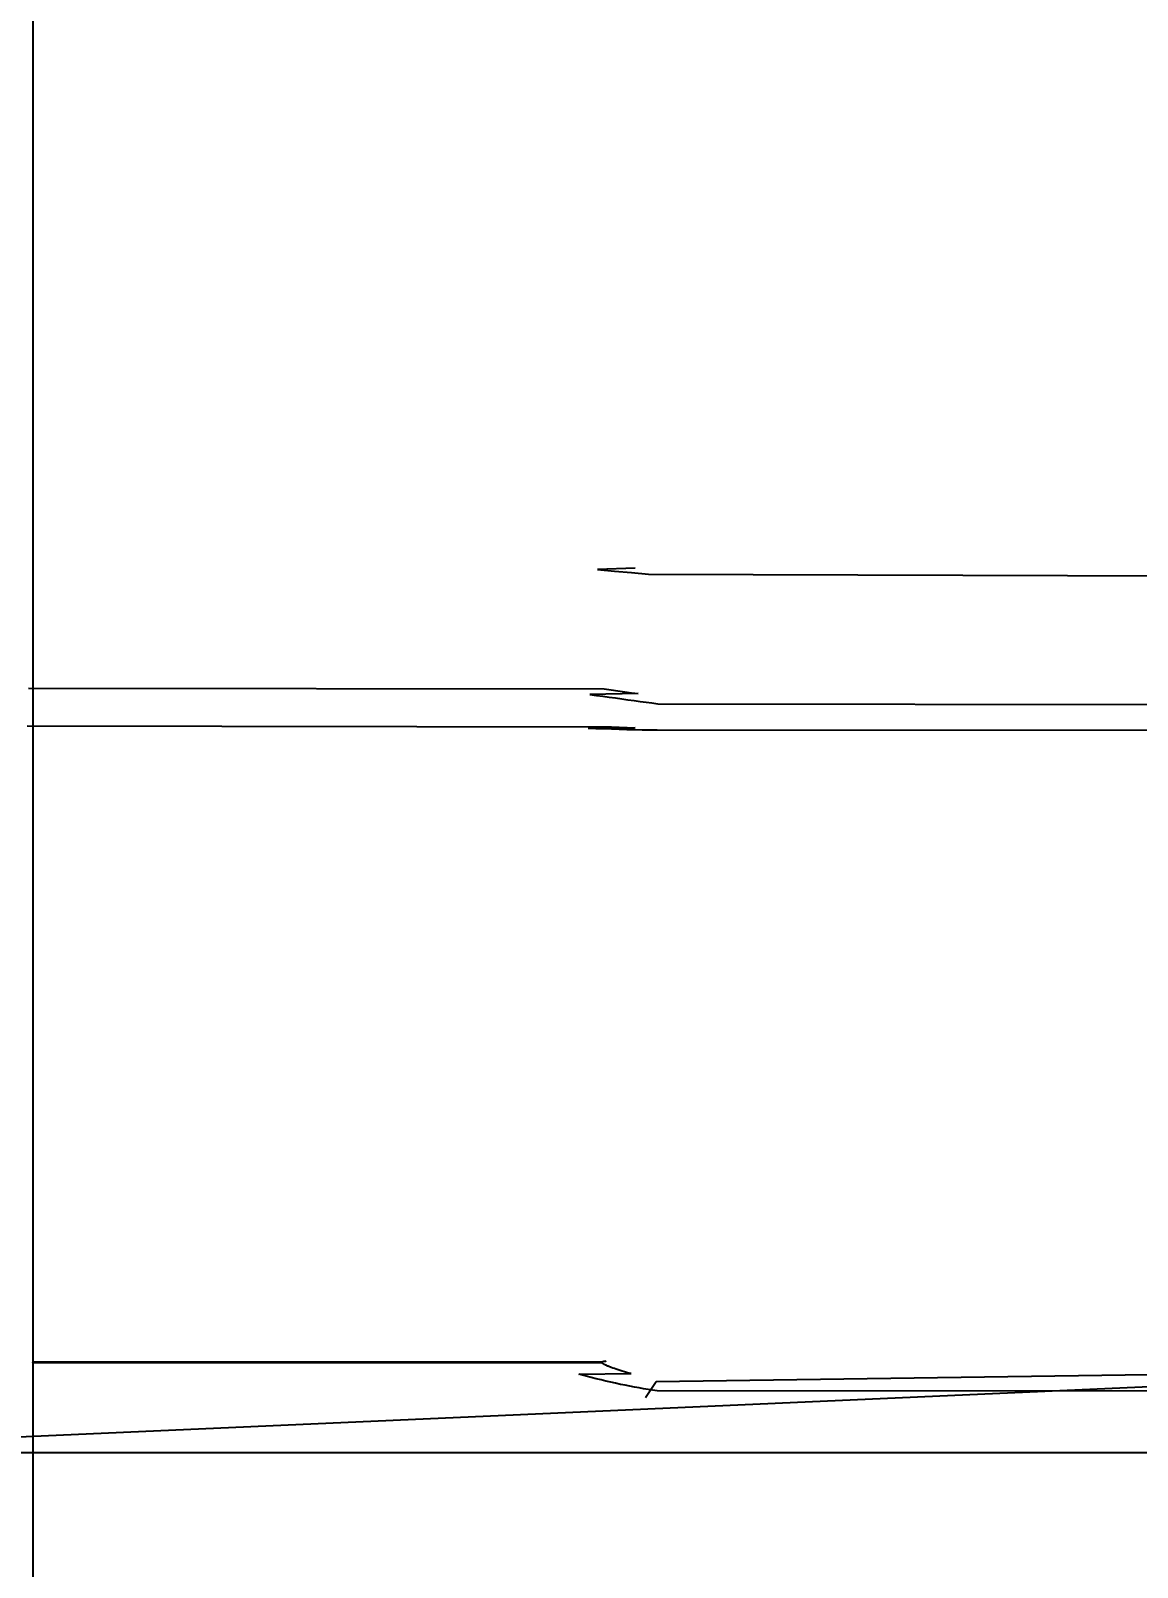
# Model space of a CAD drawing. Extents: x -74236 to 286982, y -14633 to 132816.
# Drawn here: x 118560.2 to 118852, y 114479.2 to 114884.5 of the extents above; entities that cross this region are included whole.
import ezdxf

# ---------------------------------------------------------------- set-up
doc = ezdxf.new("R2010")
doc.units = 0
doc.header["$LTSCALE"] = 10
doc.header["$MEASUREMENT"] = 0
doc.header["$PDSIZE"] = 5
for name, color, linetype in [('1活动家具', 4, 'Continuous'), ('图框', 4, 'Continuous'), ('家具尺寸', 7, 'Continuous')]:
    doc.layers.add(name, color=color, linetype=linetype)
doc.styles.get("Standard").update_dxf_attribs({"font": 'gbenor.shx', "bigfont": 'gbcbig.shx'})
doc.dimstyles.new('wl20', dxfattribs={"dimscale": 60, "dimtxt": 1.8, "dimasz": 0.03, "dimexe": 0, "dimexo": 0.625, "dimgap": 0.2, "dimtad": 1, "dimdec": 0, "dimrnd": 0.05, "dimdsep": 46, "dimtxsty": 'Standard', "dimblk": 'BZ', "dimcen": 0.06, "dimclrd": 127, "dimclre": 127, "dimclrt": 1, "dimadec": 0, "dimazin": 0, "dimtfac": 1, "dimtdec": 0, "dimtix": 1, "dimtmove": 2, "dimatfit": 3, "dimldrblk": 'jt', "dimfxl": 1, "dimtvp": 1, "dimtfill": 1, "dimtolj": 1, "dimtzin": 0, "dimarcsym": 0})

# ---------------------------------------------------------------- blocks, each defined once
blk = doc.blocks.new('fdgfsz')
at = {"layer": '1活动家具', "color": 8}
for p, q in [((143136.83, 98695.78), (143126.88, 98695.4)), ((143126.88, 98695.4), (143131.35, 98695.01)), ((143131.35, 98695.01), (143135.83, 98694.59)), ((143135.83, 98694.59), (143140.31, 98694.17)), ((143140.31, 98694.17), (143294.78, 98693.72)), ((142843, 98460.86), (143392.35, 98485.28)), ((143293.79, 98483.3), (143142.38, 98481.17)), ((143142.38, 98481.17), (143139.55, 98476.94)), ((144440.62, 98462.46), (142640.96, 98462.46))]:
    blk.add_line(p, q, dxfattribs=at)
at = {"layer": '1活动家具', "color": 8, "extrusion": (0, 0, -1)}
for p, q in [((142976.8, 98664.15), (143128.63, 98663.9)), ((143137.56, 98662.68), (143124.88, 98662.44)), ((143124.88, 98662.44), (143126.6, 98662.21)), ((143126.6, 98662.21), (143128.29, 98661.97)), ((143128.29, 98661.97), (143129.97, 98661.74)), ((143128.63, 98663.9), (143130.45, 98663.65)), ((143129.97, 98661.74), (143131.63, 98661.52)), ((143130.45, 98663.65), (143132.25, 98663.4)), ((143131.63, 98661.52), (143133.27, 98661.29)), ((143132.25, 98663.4), (143134.04, 98663.16)), ((143133.27, 98661.29), (143134.89, 98661.07)), ((143134.04, 98663.16), (143135.81, 98662.92)), ((143134.89, 98661.07), (143136.5, 98660.85)), ((143135.81, 98662.92), (143137.56, 98662.68)), ((143136.5, 98660.85), (143138.09, 98660.63)), ((143138.09, 98660.63), (143139.66, 98660.42)), ((143139.66, 98660.42), (143141.21, 98660.21)), ((143141.21, 98660.21), (143142.75, 98660)), ((143142.75, 98660), (143294.27, 98659.8)), ((142976.47, 98654.15), (143130.59, 98653.94)), ((143136.76, 98653.66), (143124.4, 98653.58)), ((143124.4, 98653.58), (143126.44, 98653.5)), ((143126.44, 98653.5), (143128.48, 98653.43)), ((143128.48, 98653.43), (143130.52, 98653.36)), ((143130.52, 98653.36), (143132.56, 98653.3)), ((143130.59, 98653.94), (143134.71, 98653.75)), ((143132.56, 98653.3), (143134.58, 98653.25)), ((143134.58, 98653.25), (143136.61, 98653.2)), ((143134.71, 98653.75), (143136.76, 98653.66)), ((143136.61, 98653.2), (143138.63, 98653.15)), ((143138.63, 98653.15), (143140.64, 98653.12)), ((143140.64, 98653.12), (143142.64, 98653.09)), ((143142.64, 98653.09), (143294.64, 98653.06)), ((142977.98, 98486.3), (142977.99, 98486.34)), ((142977.99, 98486.26), (142977.98, 98486.3)), ((142977.99, 98486.34), (142978, 98486.38)), ((142978, 98486.38), (142978.03, 98486.41)), ((142978.03, 98486.41), (143128.07, 98486.45)), ((143128.07, 98486.45), (143128.12, 98486.48)), ((143128.12, 98486.48), (143128.19, 98486.51)), ((143128.19, 98486.51), (143128.26, 98486.54)), ((143128.26, 98486.54), (143128.35, 98486.56)), ((143128.35, 98486.56), (143128.46, 98486.58)), ((143128.46, 98486.58), (143128.57, 98486.6)), ((143128.57, 98486.6), (143128.7, 98486.62)), ((143128.7, 98486.62), (143128.85, 98486.64)), ((143128.85, 98486.64), (143129.01, 98486.65)), ((143129.01, 98486.65), (143129.18, 98486.66)), ((142978.01, 98486.21), (142977.99, 98486.26)), ((143128.04, 98486.16), (142978.01, 98486.21)), ((143121.95, 98483.15), (143135.74, 98483.32)), ((143122.58, 98482.98), (143121.95, 98483.15)), ((143123.22, 98482.8), (143122.58, 98482.98)), ((143123.86, 98482.63), (143123.22, 98482.8)), ((143125.17, 98482.3), (143123.86, 98482.63)), ((143126.48, 98481.97), (143125.17, 98482.3)), ((143128.08, 98486.12), (143128.04, 98486.16)), ((143128.14, 98486.07), (143128.08, 98486.12)), ((143128.2, 98486.01), (143128.14, 98486.07)), ((143128.27, 98485.96), (143128.2, 98486.01)), ((143128.35, 98485.9), (143128.27, 98485.96)), ((143128.45, 98485.85), (143128.35, 98485.9)), ((143128.55, 98485.79), (143128.45, 98485.85)), ((143128.66, 98485.73), (143128.55, 98485.79)), ((143128.78, 98485.66), (143128.66, 98485.73)), ((143128.91, 98485.6), (143128.78, 98485.66)), ((143129.05, 98485.53), (143128.91, 98485.6)), ((143129.2, 98485.47), (143129.05, 98485.53)), ((143129.36, 98485.4), (143129.2, 98485.47)), ((143129.52, 98485.33), (143129.36, 98485.4)), ((143129.7, 98485.26), (143129.52, 98485.33)), ((143129.88, 98485.19), (143129.7, 98485.26)), ((143130.07, 98485.12), (143129.88, 98485.19)), ((143130.26, 98485.04), (143130.07, 98485.12)), ((143130.47, 98484.97), (143130.26, 98485.04)), ((143130.89, 98484.81), (143130.47, 98484.97)), ((143131.35, 98484.66), (143130.89, 98484.81)), ((143131.83, 98484.5), (143131.35, 98484.66)), ((143132.33, 98484.34), (143131.83, 98484.5)), ((143132.86, 98484.17), (143132.33, 98484.34)), ((143133.4, 98484), (143132.86, 98484.17)), ((143133.96, 98483.83), (143133.4, 98484)), ((143134.54, 98483.66), (143133.96, 98483.83)), ((143135.14, 98483.49), (143134.54, 98483.66)), ((143135.74, 98483.32), (143135.14, 98483.49)), ((143127.79, 98481.65), (143126.48, 98481.97)), ((143129.08, 98481.34), (143127.79, 98481.65)), ((143130.37, 98481.05), (143129.08, 98481.34)), ((143131.64, 98480.77), (143130.37, 98481.05)), ((143132.9, 98480.5), (143131.64, 98480.77)), ((143134.15, 98480.25), (143132.9, 98480.5)), ((143135.39, 98480), (143134.15, 98480.25)), ((143136.61, 98479.77), (143135.39, 98480)), ((143137.83, 98479.56), (143136.61, 98479.77)), ((143139.03, 98479.35), (143137.83, 98479.56)), ((143140.22, 98479.16), (143139.03, 98479.35)), ((143141.4, 98478.97), (143140.22, 98479.16)), ((143142.57, 98478.81), (143141.4, 98478.97)), ((143293.73, 98478.65), (143142.57, 98478.81))]:
    blk.add_line(p, q, dxfattribs=at)
blk = doc.blocks.new('BZ')
at = {"layer": '图框', "linetype": 'Continuous'}
blk.add_hatch(color=2, dxfattribs=at).paths.add_polyline_path([(9.59, 6.47), (6.57, 9.41), (-10.49, -7.49), (-7.44, -10.7)])
blk.add_lwpolyline([(-7.44, -10.7), (9.59, 6.47), (6.57, 9.41), (-10.49, -7.49), (-7.44, -10.7)], dxfattribs=at)
blk = doc.blocks.new('*D562')
at = {"layer": 'Defpoints', "color": 0, "transparency": 16777216}
for p in [(118440.29, 114924.6), (118560.82, 114924.6), (118440.29, 112824.6)]:
    blk.add_point(p, dxfattribs=at)
at = {"layer": '家具尺寸', "color": 127, "lineweight": -2, "transparency": 16777216}
for p, q in [((118477.79, 114924.6), (118560.82, 114924.6)), ((118560.82, 112826.4), (118560.82, 114922.8)), ((118477.79, 112824.6), (118560.82, 112824.6))]:
    blk.add_line(p, q, dxfattribs=at)
at = {"layer": '家具尺寸', "color": 127, "lineweight": -2, "transparency": 16777216, "xscale": 1.8, "yscale": 1.8, "zscale": 1.8}
for p, rotation in [((118560.82, 114924.6), 90), ((118560.82, 112824.6), 270)]:
    blk.add_blockref('BZ', p, dxfattribs=dict(at, rotation=rotation))
at = {"layer": '家具尺寸', "color": 1, "transparency": 16777216, "insert": (118443.82, 113874.6), "char_height": 210, "attachment_point": 5, "rotation": 90, "bg_fill": 3, "box_fill_scale": 1.25, "bg_fill_color": 256, "bg_fill_true_color": 13158600, "bg_fill_transparency": 0}
blk.add_mtext('\\A1;2100', dxfattribs=at)
blk = doc.blocks.new('jt')
at = {"layer": '图框', "linetype": 'Continuous'}
blk.add_hatch(color=2, dxfattribs=at).paths.add_polyline_path([(-22, 17.67), (-16.75, 22.22), (0, 0), (-16.7, -22.03), (-22.01, -17.6), (-5.68, -0.01)])
blk.add_lwpolyline([(-22, 17.67), (-16.75, 22.22), (0, 0), (-16.7, -22.03), (-22.01, -17.6), (-5.68, -0.01), (-22, 17.67)], dxfattribs=at)

msp = doc.modelspace()

# ---------------------------------------------------------------- block references
at = {"color": 253}
msp.add_blockref('fdgfsz', (-24417.19, 16046.96), dxfattribs=at)

# ---------------------------------------------------------------- next in the draw order: dimensions: what is measured, and where the dimension line sits
at = {"layer": '家具尺寸', "color": 6}
dim = msp.add_linear_dim(base=(118560.82, 114924.6), p1=(118440.29, 112824.6), p2=(118440.29, 114924.6), angle=90, dimstyle='wl20', override={"dimtxt": 3.5, "dimfxl": 300, "dimfxlon": 1, "dimarcsym": 1}, dxfattribs=at)
dim.commit()
dim.dimension.update_dxf_attribs({"geometry": '*D562', "text_midpoint": (118443.82, 113874.6)})

doc.saveas('drawing.dxf')
